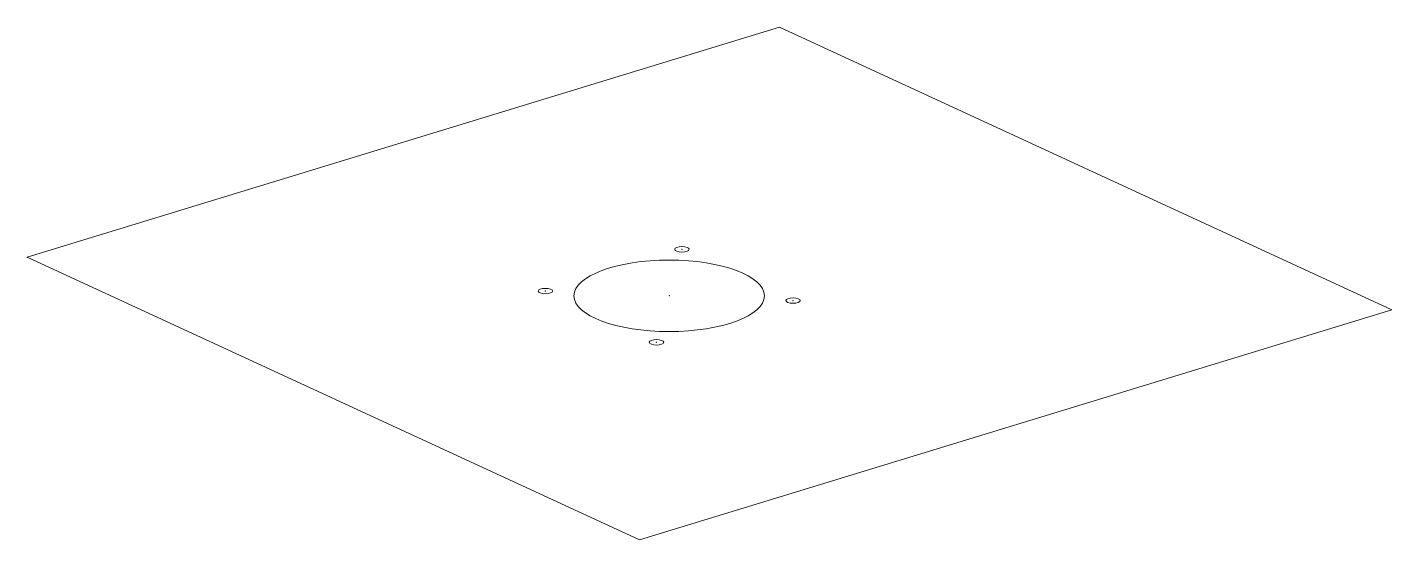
# Model space of a CAD drawing. Header units: millimetres. Extents: x 0 to 473, y -98 to 80.
import ezdxf

# ---------------------------------------------------------------- set-up
doc = ezdxf.new("R2010")
doc.units = ezdxf.units.MM
doc.layers.add('1', color=7, linetype='Continuous', true_color=0xffffff)
doc.layers.add('61', color=7, linetype='Continuous', true_color=0xffffff)

msp = doc.modelspace()

# ---------------------------------------------------------------- linework, layer by layer
at = {"layer": '1', "color": 3, "linetype": 'Continuous', "lineweight": 18}
for p, q in [((260.6, 79.62), (0, 0)), ((472.69, -18.21), (260.6, 79.62)), ((0, 0), (212.09, -97.84)), ((212.09, -97.84), (472.69, -18.21))]:
    msp.add_line(p, q, dxfattribs=at)
for centre, major_axis in [((226.79, 2.74), (-2.5, 0)), ((222.39, -13.37), (-33, 0)), ((179.48, -11.72), (-2.5, 0)), ((265.29, -15.03), (-2.5, 0)), ((217.98, -29.48), (-2.5, 0))]:
    msp.add_ellipse(centre, major_axis=major_axis, ratio=0.375419, dxfattribs=at)
for p in [(226.79, 2.74), (179.48, -11.72), (222.39, -13.37), (265.29, -15.03), (217.98, -29.48)]:
    msp.add_point(p, dxfattribs=at)
at = {"layer": '61', "color": 5, "linetype": 'Continuous', "lineweight": 18}
msp.add_point((0, 0), dxfattribs=at)

doc.saveas('drawing.dxf')
